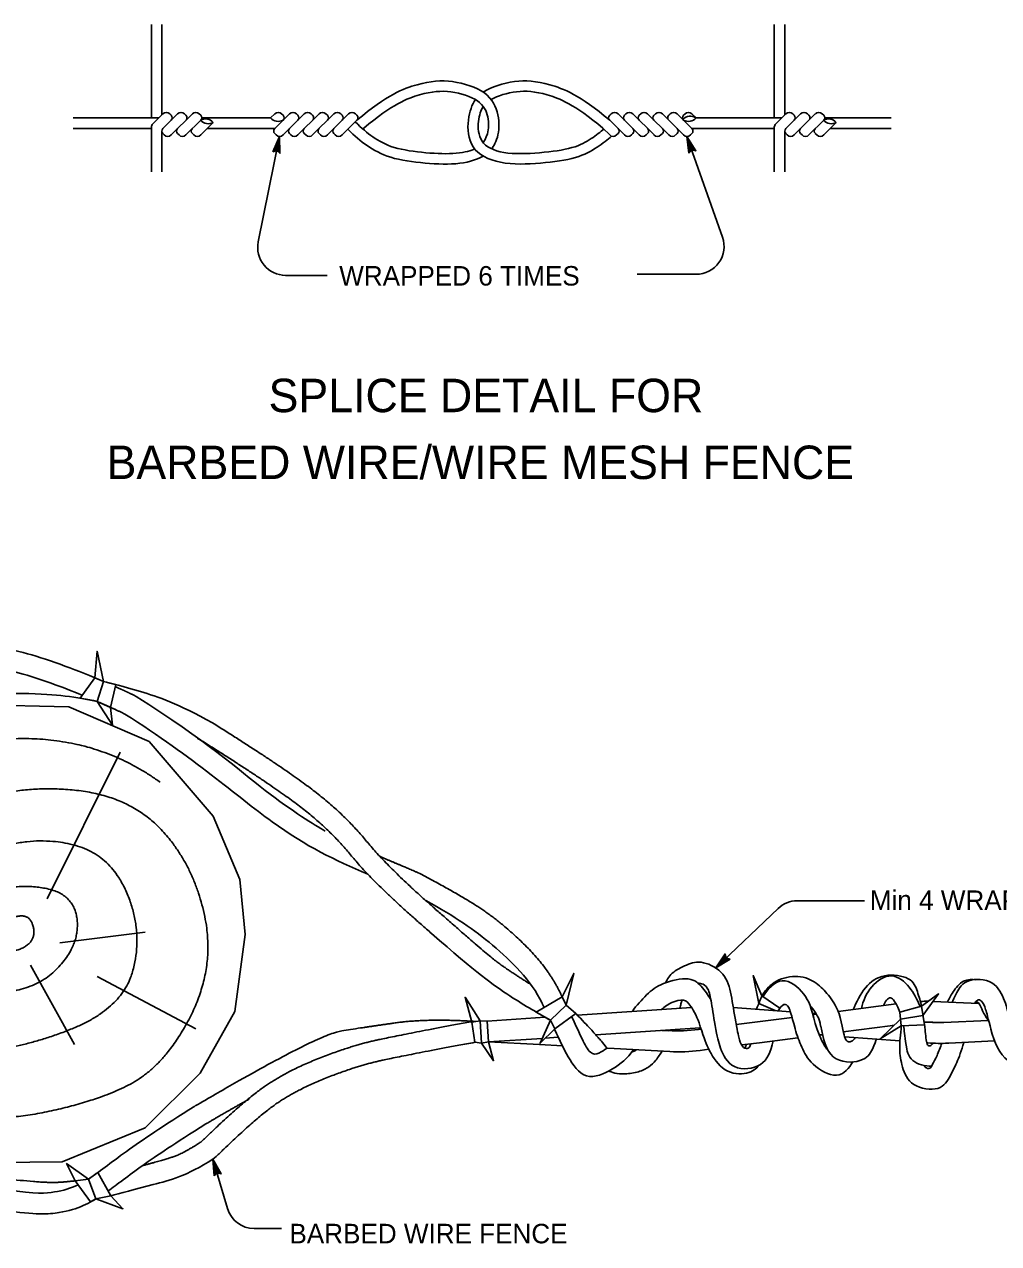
# Model space of a CAD drawing. Extents: x -894 to 866, y -476 to 714.
# Drawn here: x 315.1 to 664.9, y -140.8 to 296.9 of the extents above; entities that cross this region are included whole.
import ezdxf

# ---------------------------------------------------------------- set-up
doc = ezdxf.new("R2010")
doc.units = 0
for name, color, linetype in [('56 Stage 3 Anno', 7, 'Continuous'), ('57 Undefined', 7, 'Continuous'), ('60 Nongeo Data', 7, 'Continuous')]:
    doc.layers.add(name, color=color, linetype=linetype)

msp = doc.modelspace()

# ---------------------------------------------------------------- linework, layer by layer
at = {"layer": '56 Stage 3 Anno'}
for p, q in [((399.07, 218.76), (406.74, 256.65)), ((565.71, 220.46), (552.98, 256.65)), ((423.83, 206.78), (408.87, 206.78)), ((535.13, 207.15), (556.28, 207.15)), ((585.67, -20.46), (563.29, -41.83)), ((616.76, -17.69), (592.58, -17.69)), ((388, -128.16), (382.79, -110.46)), ((407.37, -135.34), (397.59, -135.34))]:
    msp.add_line(p, q, dxfattribs=at)
for points in [[(404.28, 251.13), (406.74, 256.65), (406.85, 250.61), (406.55, 250.88), (406.47, 255.31), (404.66, 251.26), (405.05, 251.4), (406.2, 253.99), (406.25, 251.16), (405.95, 251.43), (405.93, 252.66), (405.43, 251.53), (405.73, 251.64), (406.85, 250.61), (405.73, 251.64)], [(553.7, 250.65), (552.98, 256.65), (556.18, 251.52), (555.78, 251.6), (553.44, 255.36), (553.96, 250.96), (554.22, 251.27), (553.88, 254.09), (555.38, 251.68), (554.98, 251.77), (554.33, 252.81), (554.48, 251.58), (554.68, 251.83), (556.18, 251.52), (554.68, 251.83)], [(568.47, -38.71), (563.29, -41.83), (566.65, -36.81), (566.74, -37.2), (564.27, -40.88), (568.08, -38.6), (567.68, -38.49), (565.25, -39.95), (566.83, -37.6), (566.92, -38), (566.24, -39.02), (567.29, -38.38), (566.99, -38.3), (566.65, -36.81), (566.99, -38.3)], [(383.19, -116.5), (382.79, -110.46), (385.71, -115.76), (385.32, -115.65), (383.18, -111.77), (383.47, -116.2), (383.74, -115.9), (383.55, -113.07), (384.92, -115.55), (384.53, -115.45), (383.93, -114.37), (384.02, -115.6), (384.23, -115.37), (385.71, -115.76), (384.23, -115.37)]]:
    msp.add_lwpolyline(points, close=True, dxfattribs=at)
for centre, start, end in [((556.28, 217.15), 270, 19.3777), ((408.87, 216.78), 168.5515, 270), ((592.58, -27.69), 90, 133.6736), ((397.59, -125.34), 196.4111, 270)]:
    msp.add_arc(centre, 10, start, end, dxfattribs=at)
at = {"layer": '60 Nongeo Data'}
for p, q in [((360.68, 263.29), (360.68, 296.86)), ((364.43, 264.4), (364.43, 296.86)), ((584.34, 263.29), (584.34, 296.86)), ((588.09, 264.4), (588.09, 296.86)), ((363.31, 263.29), (332.57, 263.29)), ((361.19, 261.17), (364.79, 264.77)), ((364.79, 259.47), (370.1, 264.77)), ((367.27, 264.77), (367.8, 264.24)), ((367.8, 257.17), (375.4, 264.77)), ((372.57, 264.77), (373.1, 264.24)), ((377.87, 264.77), (378.4, 264.24)), ((403.49, 263.29), (378.77, 263.29)), ((403.49, 263.29), (404.98, 264.77)), ((404.98, 259.47), (410.28, 264.77)), ((407.45, 264.77), (407.98, 264.24)), ((407.98, 257.17), (415.58, 264.77)), ((412.75, 264.77), (413.28, 264.24)), ((413.28, 257.17), (420.89, 264.77)), ((418.06, 264.77), (418.59, 264.24)), ((418.59, 257.17), (426.19, 264.77)), ((423.36, 264.77), (423.89, 264.24)), ((423.89, 257.17), (431.49, 264.77)), ((428.66, 264.77), (429.19, 264.24)), ((433.97, 264.77), (434.5, 264.24)), ((525.76, 264.77), (525.23, 264.24)), ((535.83, 257.17), (528.23, 264.77)), ((531.06, 264.77), (530.53, 264.24)), ((541.14, 257.17), (533.54, 264.77)), ((536.36, 264.77), (535.83, 264.24)), ((546.44, 257.17), (538.84, 264.77)), ((541.67, 264.77), (541.14, 264.24)), ((551.74, 257.17), (544.14, 264.77)), ((546.97, 264.77), (546.44, 264.24)), ((554.75, 259.47), (549.45, 264.77)), ((552.27, 264.77), (551.74, 264.24)), ((556.23, 263.29), (554.75, 264.77)), ((586.97, 263.29), (556.23, 263.29)), ((584.85, 261.17), (588.46, 264.77)), ((588.46, 259.47), (593.76, 264.77)), ((590.93, 264.77), (591.46, 264.24)), ((591.46, 257.17), (599.06, 264.77)), ((596.24, 264.77), (596.77, 264.24)), ((601.54, 264.77), (602.07, 264.24)), ((602.43, 263.29), (626.32, 263.29)), ((360.68, 259.54), (332.57, 259.54)), ((360.68, 259.93), (360.68, 243.97)), ((364.43, 258.58), (364.43, 243.97)), ((373.1, 257.17), (378.4, 262.47)), ((378.4, 257.17), (382.89, 261.66)), ((405.04, 259.54), (380.77, 259.54)), ((429.19, 257.17), (434.5, 262.47)), ((436.91, 259.6), (436.59, 259.33)), ((525.23, 257.17), (522.82, 259.6)), ((530.53, 257.17), (525.23, 262.47)), ((584.34, 259.54), (554.68, 259.54)), ((584.34, 259.93), (584.34, 243.97)), ((588.09, 258.58), (588.09, 243.97)), ((596.77, 257.17), (602.07, 262.47)), ((602.07, 257.17), (606.56, 261.66)), ((604.44, 259.54), (626.32, 259.54)), ((364.79, 257.7), (365.32, 257.17)), ((370.1, 257.7), (370.63, 257.17)), ((375.4, 257.7), (375.93, 257.17)), ((404.98, 257.7), (405.51, 257.17)), ((410.28, 257.7), (410.81, 257.17)), ((415.58, 257.7), (416.11, 257.17)), ((420.89, 257.7), (421.42, 257.17)), ((426.19, 257.7), (426.72, 257.17)), ((528.23, 257.7), (527.7, 257.17)), ((533.54, 257.7), (533.01, 257.17)), ((538.84, 257.7), (538.31, 257.17)), ((544.14, 257.7), (543.61, 257.17)), ((549.45, 257.7), (548.92, 257.17)), ((554.75, 257.7), (554.22, 257.17)), ((588.46, 257.7), (588.99, 257.17)), ((593.76, 257.7), (594.29, 257.17)), ((599.06, 257.7), (599.59, 257.17)), ((341.17, 53.85), (343.53, 61)), ((354.42, 56.07), (355.23, 55.63)), ((323.29, -17.07), (349.51, 35.59)), ((456.53, -7.68), (457.09, -7.95)), ((327.77, -32.76), (358.47, -28.95)), ((317.24, -40.83), (333.15, -69.28)), ((341.22, -44.86), (376.62, -63.68)), ((579.86, -51.89), (586.36, -56.27)), ((503.95, -60.59), (509.64, -55.19)), ((578.82, -54.62), (584.68, -57.15)), ((637.71, -58.91), (629.65, -60.18)), ((546.27, -64.34), (543.96, -64.22)), ((557.63, -62.53), (557.71, -62.79)), ((591.78, -63.6), (591.79, -63.67)), ((600.97, -62.67), (600.98, -62.73)), ((500.02, -69.35), (481.73, -68.38)), ((508.24, -69.79), (500.02, -69.35)), ((646.76, -68.84), (646.99, -68.83)), ((526.87, -70.78), (524.23, -70.64)), ((546.78, -71.83), (526.87, -70.78)), ((382.79, -110.46), (383.96, -109.52)), ((340.79, -124.75), (338.08, -117.59)), ((346.12, -123.6), (340.79, -124.75))]:
    msp.add_line(p, q, dxfattribs=at)
for points in [[(340.4, 62.33), (341.19, 71.88), (343.53, 61)], [(341.17, 53.85), (335.12, 55.03), (340.4, 62.33), (343.53, 61)], [(343.53, 61), (347.95, 59.9), (346.07, 51.68), (341.17, 53.85)], [(346.07, 51.68), (346.74, 45.29), (341.17, 53.85)], [(508.16, -52.16), (512.34, -43.81), (509.64, -55.19)], [(579.86, -51.89), (576.76, -44.58), (578.82, -54.62)], [(475.7, -61.23), (473.34, -52.33), (478.75, -60.8)], [(503.95, -60.59), (498.83, -57.66), (508.16, -52.16), (509.64, -55.19)], [(637.13, -55.53), (643.3, -51.13), (637.71, -58.91)], [(509.64, -55.19), (513.13, -58.22), (505.52, -63.7), (503.95, -60.59)], [(513.61, -58.73), (554.6, -55.99)], [(569.61, -56.02), (590.12, -57.55)], [(607.25, -57.42), (628.06, -54.72)], [(641.36, -53.83), (657.77, -54.58)], [(478.75, -60.8), (475.7, -61.23), (476.76, -68.51), (479.22, -68.81)], [(481.23, -60.9), (502.04, -59.51)], [(505.52, -63.7), (500.23, -68.85), (503.95, -60.59)], [(572.53, -61.93), (590.72, -59.57)], [(598.08, -58.14), (599.33, -58.23)], [(598.21, -58.6), (599.45, -58.44)], [(629.91, -62.66), (622.35, -67.22), (629.65, -60.18)], [(645.15, -61.4), (661.07, -60.65)], [(520.2, -65.81), (557.75, -63.29)], [(557.16, -63.92), (557.81, -63.84)], [(570.68, -62.17), (572.53, -61.93)], [(609.1, -64.75), (625.88, -62.57)], [(625.88, -62.57), (627.37, -62.38)], [(640.96, -61.33), (641.26, -61.35)], [(642.2, -61.38), (643.64, -61.44)], [(481.73, -68.38), (483.54, -75.15), (479.22, -68.81)], [(481.73, -68.38), (501.02, -67.09)], [(502.11, -67.02), (506.76, -66.71)], [(572.63, -69.48), (579.02, -68.65)], [(579.02, -68.65), (592.81, -66.86)], [(600.49, -65.86), (601.65, -65.71)], [(600.6, -65.85), (601.7, -65.93)], [(609.57, -66.52), (629.45, -68)], [(639.09, -68.71), (639.45, -68.74)], [(646.99, -68.83), (663.4, -68.04)], [(557.68, -71.42), (560.83, -71.01)], [(333.32, -118.25), (330.24, -112.03), (338.08, -117.59)], [(338.08, -117.59), (333.32, -118.25), (338.87, -125.82), (340.79, -124.75)], [(338.08, -117.59), (341.48, -115.25), (346.12, -123.6)], [(340.79, -124.75), (350.47, -128.25), (346.12, -123.6)]]:
    msp.add_lwpolyline(points, dxfattribs=at)
for points in [[(252.16, 29.1), (275.12, 46.88), (299.52, 52.64), (331.05, 51.96), (359.85, 39.42), (382.9, 12.65), (392.39, -10.06), (394.36, -29.8), (390.7, -57.51), (378.16, -79.54), (358.5, -99.2), (328.67, -111.4), (293.76, -111.74), (268.68, -102.25), (255.46, -92.42), (240.55, -76.15), (234.79, -59.55), (228.01, -41.92), (226.65, -19.89), (231.4, -3.96), (237.84, 16.38)], [(638.29, -62.28), (637.13, -55.53), (629.4, -57.69), (629.91, -62.66)], [(481.23, -60.9), (481.73, -68.38), (479.22, -68.81), (478.75, -60.8)]]:
    msp.add_lwpolyline(points, close=True, dxfattribs=at)
for centre, radius, start, end in [((366.03, 263.53), 1.75, 45, 135), ((366.91, 263.35), 1.25, 315, 45), ((371.33, 263.53), 1.75, 45, 135), ((372.22, 263.35), 1.25, 315, 45), ((376.64, 263.53), 1.75, 45, 135), ((377.52, 263.35), 1.25, 315, 45), ((380.17, 259.42), 3.53, 39.3961, 120.0396), ((406.25, 265.69), 3.66, 221.1539, 298.2818), ((406.21, 263.53), 1.75, 45, 135), ((407.1, 263.35), 1.25, 315, 45), ((411.52, 263.53), 1.75, 45, 135), ((412.4, 263.35), 1.25, 315, 45), ((416.82, 263.53), 1.75, 45, 135), ((417.7, 263.35), 1.25, 315, 45), ((422.12, 263.53), 1.75, 45, 135), ((423.01, 263.35), 1.25, 315, 45), ((427.43, 263.53), 1.75, 45, 135), ((428.31, 263.35), 1.25, 315, 45), ((432.73, 263.53), 1.75, 45, 135), ((433.61, 263.35), 1.25, 315, 45), ((526.11, 263.35), 1.25, 135, 225), ((527, 263.53), 1.75, 45, 135), ((531.41, 263.35), 1.25, 135, 225), ((532.3, 263.53), 1.75, 45, 135), ((536.72, 263.35), 1.25, 135, 225), ((537.6, 263.53), 1.75, 45, 135), ((542.02, 263.35), 1.25, 135, 225), ((542.91, 263.53), 1.75, 45, 135), ((547.32, 263.35), 1.25, 135, 225), ((548.21, 263.53), 1.75, 45, 135), ((552.63, 263.35), 1.25, 135, 225), ((554.21, 260.25), 3.65, 56.397, 137.0405), ((553.48, 265.69), 3.66, 241.7182, 318.8461), ((553.51, 263.53), 1.75, 45, 135), ((589.7, 263.53), 1.75, 45, 135), ((590.58, 263.35), 1.25, 315, 45), ((595, 263.53), 1.75, 45, 135), ((595.88, 263.35), 1.25, 315, 45), ((600.3, 263.53), 1.75, 45, 135), ((601.19, 263.35), 1.25, 315, 45), ((603.83, 259.42), 3.53, 39.3961, 120.0396), ((362.43, 259.93), 1.75, 135, 180.0001), ((365.68, 258.58), 1.25, 135, 225), ((370.98, 258.58), 1.25, 135, 225), ((376.28, 258.58), 1.25, 135, 225), ((381.16, 264.88), 3.66, 221.1539, 298.2818), ((405.86, 258.58), 1.25, 135, 225), ((411.16, 258.58), 1.25, 135, 225), ((416.47, 258.58), 1.25, 135, 225), ((421.77, 258.58), 1.25, 135, 225), ((427.07, 258.58), 1.25, 135, 225), ((527.35, 258.58), 1.25, 315, 45), ((532.65, 258.58), 1.25, 315, 45), ((537.96, 258.58), 1.25, 315, 45), ((543.26, 258.58), 1.25, 315, 45), ((548.56, 258.58), 1.25, 315, 45), ((553.87, 258.58), 1.25, 315, 45), ((586.09, 259.93), 1.75, 135, 180.0001), ((589.34, 258.58), 1.25, 135, 225), ((594.64, 258.58), 1.25, 135, 225), ((599.95, 258.58), 1.25, 135, 225), ((604.82, 264.88), 3.66, 221.1539, 298.2818), ((366.56, 258.4), 1.75, 225, 315), ((371.86, 258.4), 1.75, 225, 315), ((377.17, 258.4), 1.75, 225, 315), ((406.74, 258.4), 1.75, 225, 315), ((412.05, 258.4), 1.75, 225, 315), ((417.35, 258.4), 1.75, 225, 315), ((422.65, 258.4), 1.75, 225, 315), ((427.96, 258.4), 1.75, 225, 315), ((526.47, 258.4), 1.75, 225, 315), ((531.77, 258.4), 1.75, 225, 315), ((537.07, 258.4), 1.75, 225, 315), ((542.37, 258.4), 1.75, 225, 315), ((547.68, 258.4), 1.75, 225, 315), ((552.98, 258.4), 1.75, 225, 315), ((590.23, 258.4), 1.75, 225, 315), ((595.53, 258.4), 1.75, 225, 315), ((600.83, 258.4), 1.75, 225, 315), ((639.14, -113.79), 60, 89.5889, 92.251), ((549.44, -4.42), 60, 266.9728, 277.3923), ((639.45, -121.31), 60, 87.3713, 91.2177), ((643.63, -29.44), 32, 265.7462, 272.7262), ((643.9, -8.9), 60, 265.7462, 272.7262), ((549.96, -11.92), 60, 266.963, 277.3923)]:
    msp.add_arc(centre, radius, start, end, dxfattribs=at)
for points, degree in [([(434.5, 262.47), (445.22, 271.47), (457.16, 276.24), (468.54, 277.16), (481.77, 272.94), (485.81, 264.49), (485.42, 255.71), (483.11, 252.49), (482.87, 252.18)], 3), ([(525.23, 262.47), (514.51, 271.47), (502.57, 276.24), (491.34, 277.15), (482.74, 274.46), (479.86, 272.5)], 3), ([(436.91, 259.6), (447.17, 268.21), (458.02, 272.55), (468.11, 273.36), (479.08, 269.86), (482.02, 263.72), (481.73, 257.13), (480.03, 254.72), (479.86, 254.51)], 3), ([(522.82, 259.6), (512.56, 268.21), (501.7, 272.55), (491.93, 273.34), (484.98, 271.24), (482.66, 269.85)], 3), ([(477.07, 269.85), (475.79, 268.14), (473.98, 263.08), (474.47, 252), (485.3, 246.31), (500.73, 246.86), (513.96, 248.69), (521, 252.76), (524.52, 255.54), (525.88, 256.75)], 3), ([(479.86, 267.37), (478.99, 266.16), (477.76, 262.52), (478.12, 254.32), (486.17, 250.09), (500.41, 250.6), (512.71, 252.31), (518.85, 255.85), (521.95, 258.29), (523.1, 259.29)], 3), ([(479.86, 249.62), (478.11, 248.56), (472.02, 246.39), (458.99, 246.86), (445.77, 248.69), (437.8, 253.3), (433.74, 256.75), (431.23, 259.2)], 3), ([(476.86, 252.18), (475.63, 251.59), (470.93, 250.18), (459.32, 250.6), (447.01, 252.31), (439.96, 256.38), (436.27, 259.51), (433.88, 261.85)], 3), ([(257.23, 61.65), (272.67, 71.05), (294.49, 75.29), (314.44, 72.39), (334.64, 64.83), (343.53, 61)], 3), ([(265.28, 57.65), (277.33, 64.3), (295.33, 67.59), (311.82, 65.2), (329.05, 58.91), (335.89, 56.09)], 3), ([(343.53, 61), (345.92, 60.44), (355.49, 57.97), (370.27, 53.12), (382.67, 46.11)], 3), ([(347.77, 59.13), (349.97, 58.15), (352.19, 57.13), (354.42, 56.07)], 2), ([(280.87, 54.23), (296.88, 56.45), (316.98, 56.96), (330, 55.93), (337.82, 54.6), (341.17, 53.85)], 3), ([(341.17, 53.85), (344.45, 52.43), (347.81, 50.9), (351.22, 49.29)], 2), ([(355.23, 55.63), (380.45, 39.63), (403.24, 19.33), (419.36, 9.37), (423.14, 7.31)], 3), ([(351.22, 49.29), (375.91, 33.62), (406.87, 6.06), (426.34, -3.01), (438.4, -8.14)], 3), ([(382.67, 46.11), (406.23, 31.41), (429.73, 13.7), (446.43, -6.74), (466.18, -23.77)], 2), ([(307.83, -25.36), (315.9, -20.66), (319.93, -31.19), (310.97, -37.02), (294.61, -32.53), (296.4, -18.42), (312.31, -11.25), (333.15, -15.28), (334.94, -34.1), (317.69, -51.13), (284.52, -50.68), (275.34, -23.79), (289.45, -4.08), (319.03, 5.78), (345.92, -0.94), (357.8, -28.72), (350.41, -56.51), (312.76, -71.3), (280.72, -72.65), (262.56, -37.02), (258.76, -9.45), (279.59, 12.51), (315.45, 24.16), (353.99, 19.45), (376.4, -5.87), (383.57, -42.17), (365.19, -77.57), (338.98, -90.57), (299.99, -97.74), (272.42, -85.64), (249.57, -48.44), (240.83, -15.73), (264.36, 24.61), (301.56, 42.31), (345.92, 37.83), (363.85, 24.83)], 2), ([(377.22, 40.56), (377.8, 40.25), (378.39, 39.92), (378.98, 39.59)], 2), ([(378.7, 39.75), (401.98, 25.22), (424.5, 8.25), (441.03, -11.99), (461.29, -29.45)], 2), ([(442.74, -1.83), (446.79, -3.55), (451.31, -5.44), (456.53, -7.68)], 2), ([(457.09, -7.95), (471.9, -15.79), (486.6, -25.59), (503.2, -41.82), (507.69, -51.19)], 2), ([(459.17, -17.59), (469.97, -23.54), (482.9, -32.46), (497.01, -46.26), (500.93, -54.43)], 3), ([(466.18, -23.77), (481.91, -37.64), (489.91, -43.36), (496.82, -47.69)], 2), ([(461.22, -29.4), (477.35, -43.62), (490.01, -52.65), (499.97, -58.34), (503.95, -60.59)], 3), ([(545.23, -47.21), (545.57, -46.42), (547.16, -43.49), (552.73, -40.57), (558.51, -38.88), (566.92, -43.58), (568.96, -51.27), (569.85, -57.75), (570.49, -61.14)], 3), ([(533.37, -57.41), (534.85, -55.3), (538.61, -51.15), (543.56, -47.17), (554.56, -44.69), (558.67, -48.79), (561.05, -52.35), (561.54, -53.15)], 3), ([(556.7, -47.3), (557.04, -47.25), (558.13, -47.26), (560.49, -48.58), (561.59, -52.75), (562.45, -58.96), (563.13, -62.54)], 3), ([(578.82, -54.62), (579.15, -53.43), (580.43, -49.98), (586.39, -45.04), (595.24, -44.46), (600.94, -48.21), (604.62, -52.48), (607.44, -56.91), (608.32, -61.16)], 3), ([(580.23, -52.14), (581.89, -49.51), (586.89, -43.72), (596.02, -51.2), (597.62, -56.16), (599.05, -61.76)], 3), ([(612.68, -56.72), (613.71, -54.24), (616.68, -48.24), (623.36, -43.6), (633.88, -45.06), (635.68, -50.26), (636.88, -53.98), (637.13, -55.53)], 3), ([(615.6, -56.34), (616.2, -53.61), (618.61, -48.01), (626.62, -42.91), (633.33, -48.57), (635.6, -53.02), (636.65, -55.66)], 3), ([(646.51, -54.07), (646.91, -53.15), (648.27, -50.57), (651.94, -45.81), (655.73, -45.91), (656.61, -46.06)], 3), ([(648.2, -54.14), (648.4, -53.62), (649.59, -50.82), (652.88, -45.45), (663.6, -45.96), (667.43, -54.04), (668.25, -57.83), (669.46, -62.21)], 3), ([(507.69, -51.19), (508.38, -52.61), (509.03, -53.94), (509.64, -55.19)], 2), ([(623.57, -55.31), (623.76, -54.81), (624.55, -53.12), (626, -52.2), (627.48, -53.44), (628.69, -55.91), (629.4, -57.69)], 3), ([(500.95, -54.47), (501.2, -54.98), (501.44, -55.48), (501.68, -55.98)], 2), ([(543.87, -56.71), (544.99, -55.68), (547.37, -54), (552.18, -52.91), (553.97, -54.7), (556.87, -59.81), (557.63, -62.53)], 3), ([(550.36, -56.27), (550.54, -55.68), (550.83, -54.68), (551.07, -53.77), (551.17, -53.39)], 3), ([(577.85, -56.64), (578.09, -56.09), (578.41, -55.43), (578.76, -54.73), (578.82, -54.62)], 3), ([(585.73, -57.22), (586.32, -56.24), (587.91, -54.25), (589.56, -55.6), (590.41, -58.24), (591.78, -63.6)], 3), ([(597.17, -55.38), (597.65, -55.91), (599, -57.62), (600.38, -59.77), (600.97, -62.67)], 3), ([(656.2, -54.51), (656.46, -54.11), (657.27, -53.17), (658.75, -53.24), (660.28, -56.47), (660.96, -59.62), (662.24, -64.22)], 3), ([(656.75, -53.81), (657.07, -53.93), (657.97, -54.57), (658.69, -56.34), (659.67, -58.39), (661.42, -61.21)], 3), ([(477.22, -61.03), (459.76, -59.96), (438.1, -62.96), (419.85, -65.91), (376.44, -91.36)], 2), ([(475.39, -61.14), (450.78, -65.73), (432.81, -69.61), (410.12, -78.43), (393.78, -89.45), (378.72, -104.16)], 2), ([(511.59, -59.33), (514.1, -64.72), (516.1, -69.2), (518.98, -73.51), (522.22, -72.07), (524.04, -70.78), (524.23, -70.64)], 3), ([(513.13, -58.22), (515.41, -60.62), (518.78, -64.05), (521.14, -67.01), (522.51, -68.25), (524.23, -70.64)], 3), ([(570.49, -61.14), (571.26, -65.31), (571.68, -67.69), (573.22, -70.93), (575.16, -70.71), (575.63, -69.98), (575.92, -69.05)], 3), ([(608.32, -61.16), (609.27, -65.61), (609.87, -68.41), (612.15, -68.41), (613.04, -67.41), (613.35, -66.8)], 3), ([(505.38, -63.77), (507.51, -68.31), (509.88, -73.38), (516.25, -82.94), (526.75, -78.27), (531.55, -74.33), (533.82, -71.15)], 3), ([(557.76, -62.93), (559.21, -67.19), (560.53, -71.14), (566.06, -79.67), (575.21, -80.33), (577.92, -77.93), (578.72, -76.84)], 3), ([(563.12, -62.49), (563.88, -66.64), (564.48, -70), (568.73, -78.97), (580.93, -77.62), (582.91, -72.02), (583.96, -68.01)], 3), ([(591.79, -63.67), (592.45, -66.17), (594.16, -70.2), (597.07, -76.41), (607.43, -82.56), (611.23, -77.74), (612.55, -75.43)], 3), ([(599.05, -61.76), (599.57, -63.73), (601.01, -67.14), (602.41, -70.12), (603.4, -71.16), (603.59, -71.33)], 3), ([(600.98, -62.73), (601.94, -67.17), (603.79, -75.91), (616.73, -75.91), (619.76, -70.92), (620.89, -67.68), (620.99, -67.37)], 3), ([(629.85, -63.7), (629.5, -67.09), (629.11, -70.91), (630.02, -77.2), (633.1, -84.56), (644.35, -86.39), (647.61, -80.24), (649.69, -76.44), (651.56, -71.39), (652.32, -68.57)], 3), ([(629.91, -62.66), (629.89, -63.07), (629.86, -63.5), (629.83, -63.94)], 2), ([(630.77, -62.63), (630.85, -63.23), (631.01, -65.16), (631.47, -69), (632.84, -75.87), (638.59, -77.15), (640.79, -77.07)], 3), ([(638.29, -62.28), (638.33, -62.69), (638.5, -64.6), (638.88, -67.82), (639.26, -69.73), (640.41, -69.89), (640.9, -69.38), (641.21, -68.84)], 3), ([(662.12, -63.75), (663.14, -68.59), (667.64, -77.17), (677.13, -76.69), (681.65, -71.11), (683.1, -67.11)], 3), ([(476.76, -68.51), (452.26, -73.09), (434.97, -76.82), (413.62, -85.12), (398.53, -95.29), (383.96, -109.52)], 2), ([(573.77, -70.59), (573.79, -70.52), (573.96, -70.14), (574.14, -69.69), (574.3, -69.26)], 3), ([(638.11, -76.87), (638.24, -77.09), (638.83, -77.89), (640.24, -78.12), (641.01, -76.67), (642.7, -73.6), (644, -70.19), (644.41, -68.9)], 3), ([(524.89, -78.79), (525.19, -78.94), (526.97, -79.74), (530.47, -79.99), (535.84, -79.3), (539.5, -77.26), (541.67, -75.35), (543.57, -72.47), (544.05, -71.69)], 3), ([(533.23, -71.95), (533.92, -71.75), (534.44, -71.49), (534.88, -71.2)], 2), ([(376.25, -91.47), (364.8, -98.65), (350.26, -108.35), (341.64, -115.3), (338.08, -117.59)], 3), ([(395.84, -88.87), (391.22, -91.45), (386.05, -94.42), (380.23, -97.83)], 2), ([(380.23, -97.83), (368.88, -104.95), (356.66, -113.09), (348.2, -119.69), (345.15, -121.86)], 3), ([(378.72, -104.16), (371.96, -108.52), (364.83, -110.79), (357.44, -112.83)], 2), ([(318.38, -118.5), (297.28, -116.59), (284.88, -115.12), (274.4, -113.07)], 2), ([(382.79, -110.46), (373.42, -116.5), (361.46, -119.46), (348.92, -122.93), (346.12, -123.6)], 3), ([(334.37, -119.68), (331.77, -120.93), (326.12, -122.52), (319.5, -123), (308.79, -121.42)], 3), ([(333.32, -118.25), (328.93, -118.73), (324.04, -118.89), (318.38, -118.5)], 2), ([(340.79, -124.75), (340.73, -124.79), (336.4, -127.36), (328.54, -129.86), (319.22, -130.54), (307.7, -128.84)], 3)]:
    msp.add_open_spline(points, degree=degree, dxfattribs=at)

# ---------------------------------------------------------------- texts
at = {"layer": '57 Undefined'}
for s, height, p in [('WRAPPED 6 TIMES', 7, (428.13, 203.11)), ('SPLICE DETAIL FOR', 12, (402.77, 157.67)), ('BARBED WIRE/WIRE MESH FENCE', 12, (344.61, 133.67)), ('Min 4 WRAPS', 7, (618.63, -21.02)), ('BARBED WIRE FENCE', 7, (410.25, -140.67))]:
    msp.add_text(s, height=height, dxfattribs=at).set_placement(p)

doc.saveas('drawing.dxf')
